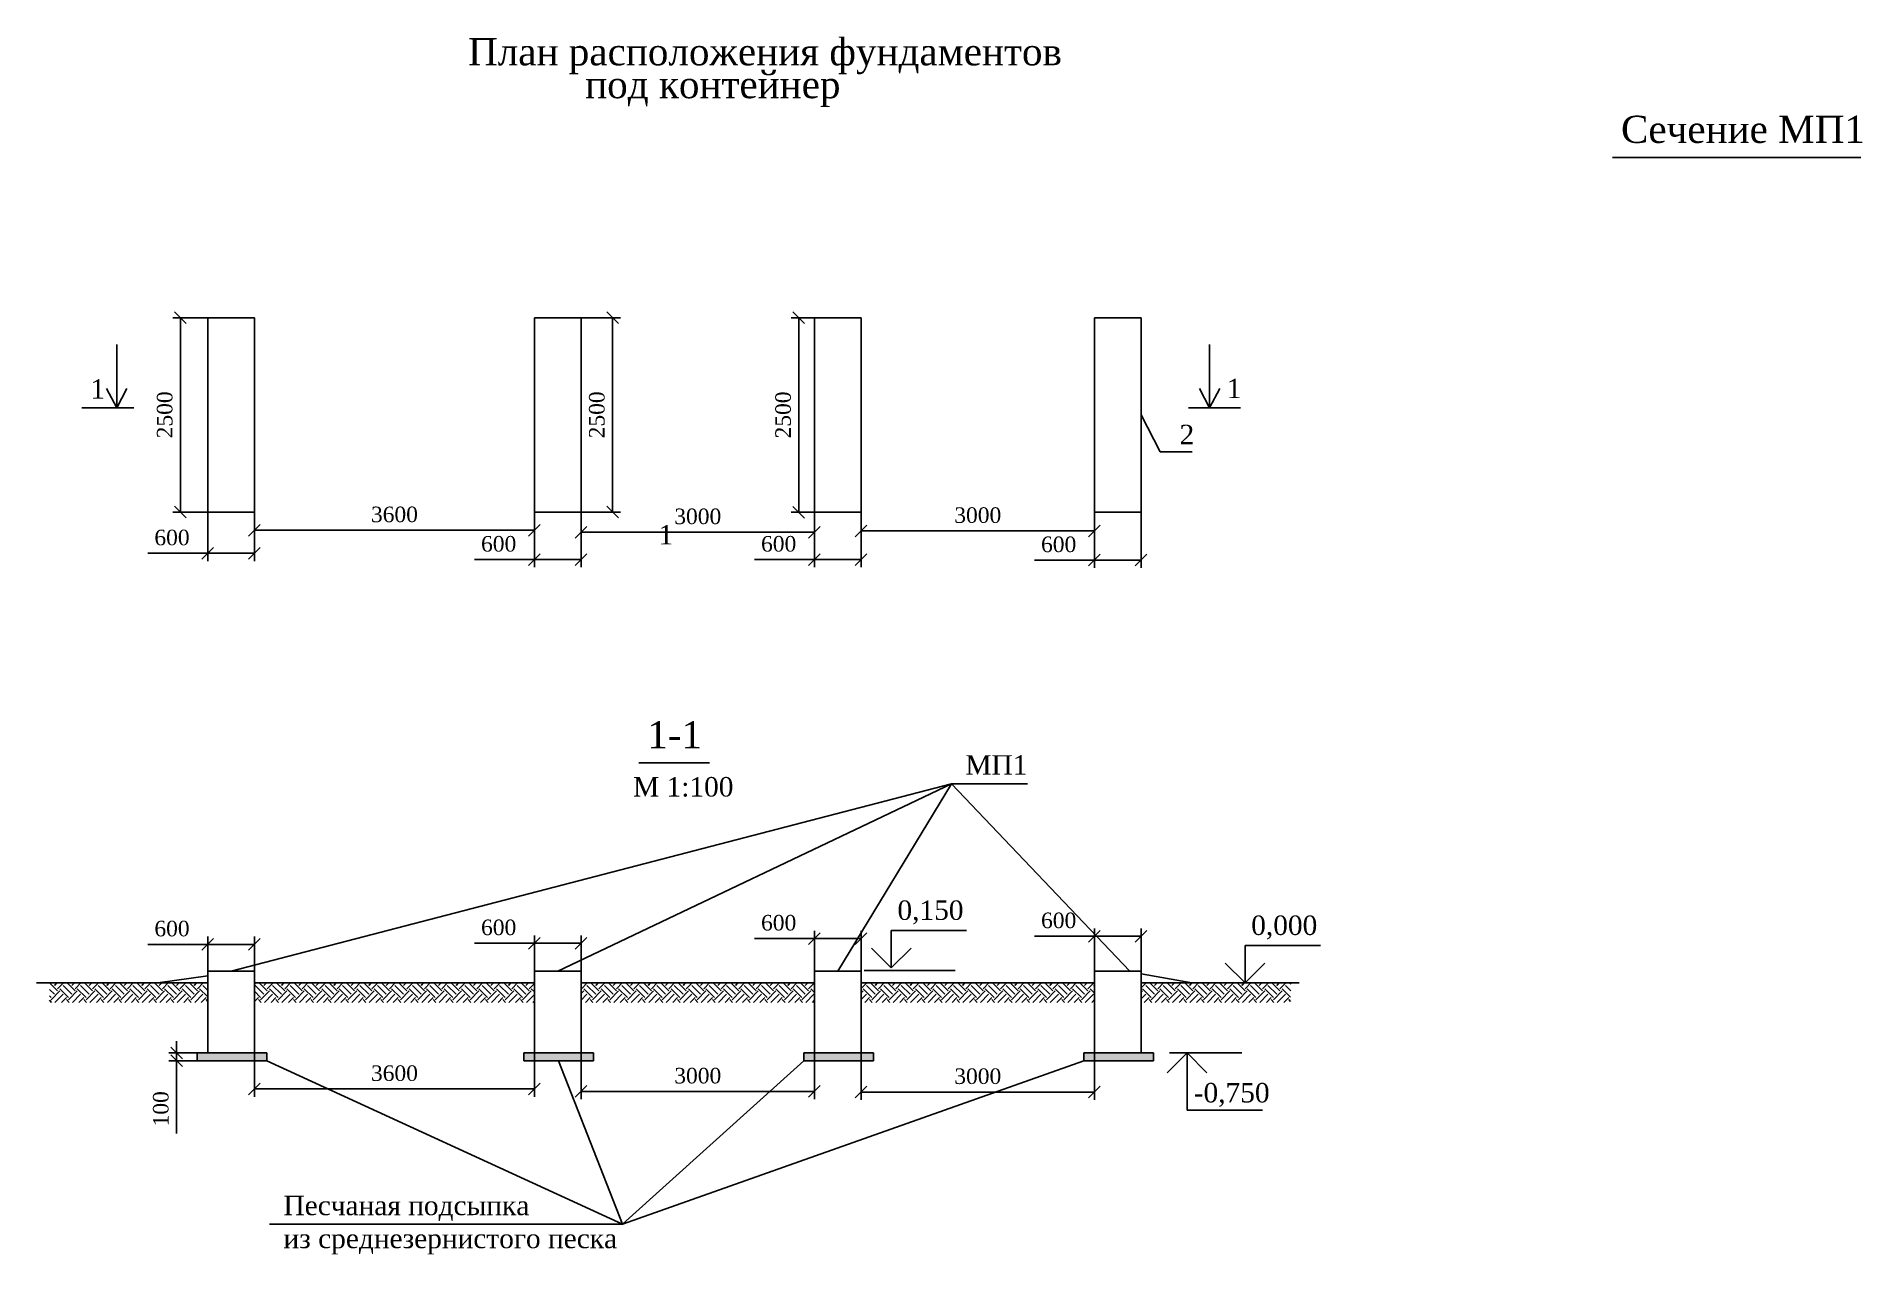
# Model space of a CAD drawing. Header units: centimetres. Extents: x -79108 to 23646, y 1114 to 56645.
# Drawn here: x 169 to 23646, y 1114 to 16781 of the extents above.
import ezdxf

# ---------------------------------------------------------------- set-up
doc = ezdxf.new("R2010")
doc.units = ezdxf.units.CM
doc.header["$MEASUREMENT"] = 0
for name, color, linetype in [('Размеры', 7, 'Continuous'), ('Стен', 6, 'Continuous'), ('Текст', 7, 'Continuous')]:
    doc.layers.add(name, color=color, linetype=linetype)
doc.styles.add('CН', font='')
doc.styles.get('CН').set_extended_font_data('Times New Roman Cyr')
doc.dimstyles.new('СИС', dxfattribs={"dimscale": 0, "dimtxt": 200, "dimasz": 150, "dimexe": 100, "dimexo": 0.625, "dimgap": 100, "dimtad": 1, "dimdsep": 46, "dimtxsty": 'CН', "dimblk": 'OBLIQUE', "dimcen": 2.5, "dimclrd": 3, "dimclre": 3, "dimclrt": 7, "dimadec": 0, "dimazin": 0, "dimtm": 1e-09, "dimtfac": 1, "dimtmove": 0, "dimatfit": 3, "dimldrblk": 'NONE', "dimfxl": 0, "dimtolj": 1, "dimtzin": 0, "dimarcsym": 0})
pattern_1 = [(45, (-68482.72, -16122.7), (1e-14, 224.5064), [158.75, -158.75]), (45, (-68524.81, -16080.61), (1e-14, 224.5064), [158.75, -158.75]), (45, (-68566.9, -16038.52), (1e-14, 224.5064), [158.75, -158.75]), (135, (-68566.9, -16010.45), (-224.5064, 1e-14), [158.75, -158.75]), (135, (-68524.81, -15968.36), (-224.5064, 1e-14), [158.75, -158.75]), (135, (-68482.72, -15926.26), (-224.5064, 1e-14), [158.75, -158.75])]

# ---------------------------------------------------------------- blocks, each defined once
blk = doc.blocks.new('_None')
blk = doc.blocks.new('_Oblique')
at = {"color": 0, "lineweight": -2}
blk.add_line((-0.5, -0.5), (0.5, 0.5), dxfattribs=at)
blk = doc.blocks.new('*D3')
at = {"layer": 'Defpoints', "color": 0}
for p in [(2371, 10663), (2971, 10663), (2371, 10133)]:
    blk.add_point(p, dxfattribs=at)
at = {"layer": 'Текст', "color": 3, "lineweight": -2}
for p, q in [((2371, 10662), (2371, 10033)), ((2971, 10662), (2971, 10033)), ((2371, 10133), (1601, 10133)), ((2971, 10133), (2371, 10133))]:
    blk.add_line(p, q, dxfattribs=at)
at = {"layer": 'Текст', "color": 3, "lineweight": -2, "xscale": 150, "yscale": 150, "zscale": 150, "rotation": 180}
blk.add_blockref('_Oblique', (2371, 10133), dxfattribs=at)
at = {"layer": 'Текст', "color": 3, "lineweight": -2, "xscale": 150, "yscale": 150, "zscale": 150}
blk.add_blockref('_Oblique', (2971, 10133), dxfattribs=at)
at = {"layer": 'Текст', "color": 7, "insert": (1911, 10335), "char_height": 200, "attachment_point": 5, "style": 'CН'}
blk.add_mtext('\\A1;600', dxfattribs=at)
blk = doc.blocks.new('*D4')
at = {"layer": 'Defpoints', "color": 0}
for p in [(6571, 10663), (7171, 10663), (6571, 10053)]:
    blk.add_point(p, dxfattribs=at)
at = {"layer": 'Текст', "color": 3, "lineweight": -2}
for p, q in [((6571, 10662), (6571, 9953)), ((7171, 10662), (7171, 9953)), ((6571, 10053), (5801, 10053)), ((7171, 10053), (6571, 10053))]:
    blk.add_line(p, q, dxfattribs=at)
at = {"layer": 'Текст', "color": 3, "lineweight": -2, "xscale": 150, "yscale": 150, "zscale": 150, "rotation": 180}
blk.add_blockref('_Oblique', (6571, 10053), dxfattribs=at)
at = {"layer": 'Текст', "color": 3, "lineweight": -2, "xscale": 150, "yscale": 150, "zscale": 150}
blk.add_blockref('_Oblique', (7171, 10053), dxfattribs=at)
at = {"layer": 'Текст', "color": 7, "insert": (6111, 10254), "char_height": 200, "attachment_point": 5, "style": 'CН'}
blk.add_mtext('\\A1;600', dxfattribs=at)
blk = doc.blocks.new('*D5')
at = {"layer": 'Defpoints', "color": 0}
for p in [(10171, 10663), (10771, 10663), (10171, 10053)]:
    blk.add_point(p, dxfattribs=at)
at = {"layer": 'Текст', "color": 3, "lineweight": -2}
for p, q in [((10171, 10662), (10171, 9953)), ((10771, 10662), (10771, 9953)), ((10171, 10053), (9401, 10053)), ((10771, 10053), (10171, 10053))]:
    blk.add_line(p, q, dxfattribs=at)
at = {"layer": 'Текст', "color": 3, "lineweight": -2, "xscale": 150, "yscale": 150, "zscale": 150, "rotation": 180}
blk.add_blockref('_Oblique', (10171, 10053), dxfattribs=at)
at = {"layer": 'Текст', "color": 3, "lineweight": -2, "xscale": 150, "yscale": 150, "zscale": 150}
blk.add_blockref('_Oblique', (10771, 10053), dxfattribs=at)
at = {"layer": 'Текст', "color": 7, "insert": (9711, 10254), "char_height": 200, "attachment_point": 5, "style": 'CН'}
blk.add_mtext('\\A1;600', dxfattribs=at)
blk = doc.blocks.new('*D6')
at = {"layer": 'Defpoints', "color": 0}
for p in [(13771, 10663), (14371, 10664), (13771, 10045)]:
    blk.add_point(p, dxfattribs=at)
at = {"layer": 'Текст', "color": 3, "lineweight": -2}
for p, q in [((13771, 10662), (13771, 9945)), ((14371, 10663), (14371, 9945)), ((13771, 10045), (13001, 10045)), ((14371, 10045), (13771, 10045))]:
    blk.add_line(p, q, dxfattribs=at)
at = {"layer": 'Текст', "color": 3, "lineweight": -2, "xscale": 150, "yscale": 150, "zscale": 150, "rotation": 180}
blk.add_blockref('_Oblique', (13771, 10045), dxfattribs=at)
at = {"layer": 'Текст', "color": 3, "lineweight": -2, "xscale": 150, "yscale": 150, "zscale": 150}
blk.add_blockref('_Oblique', (14371, 10045), dxfattribs=at)
at = {"layer": 'Текст', "color": 7, "insert": (13311, 10247), "char_height": 200, "attachment_point": 5, "style": 'CН'}
blk.add_mtext('\\A1;600', dxfattribs=at)
blk = doc.blocks.new('*D7')
at = {"layer": 'Defpoints', "color": 0}
for p in [(10771, 3707), (13771, 3707), (10771, 3204)]:
    blk.add_point(p, dxfattribs=at)
at = {"layer": 'Текст', "color": 3, "lineweight": -2}
for p, q in [((10771, 3706), (10771, 3104)), ((13771, 3706), (13771, 3104)), ((13771, 3204), (10771, 3204))]:
    blk.add_line(p, q, dxfattribs=at)
at = {"layer": 'Текст', "color": 3, "lineweight": -2, "xscale": 150, "yscale": 150, "zscale": 150, "rotation": 180}
blk.add_blockref('_Oblique', (10771, 3204), dxfattribs=at)
at = {"layer": 'Текст', "color": 3, "lineweight": -2, "xscale": 150, "yscale": 150, "zscale": 150}
blk.add_blockref('_Oblique', (13771, 3204), dxfattribs=at)
at = {"layer": 'Текст', "color": 7, "insert": (12271, 3406), "char_height": 200, "attachment_point": 5, "style": 'CН'}
blk.add_mtext('\\A1;3000', dxfattribs=at)
blk = doc.blocks.new('*D8')
at = {"layer": 'Defpoints', "color": 0}
for p in [(1970, 3607), (2233, 3707), (2233, 3607)]:
    blk.add_point(p, dxfattribs=at)
at = {"layer": 'Текст', "color": 3, "lineweight": -2}
for p, q in [((1970, 3707), (1970, 3857)), ((2232, 3707), (1870, 3707)), ((2232, 3607), (1870, 3607)), ((1970, 3707), (1970, 3607)), ((1970, 3607), (1970, 2670))]:
    blk.add_line(p, q, dxfattribs=at)
at = {"layer": 'Текст', "color": 3, "lineweight": -2, "xscale": 150, "yscale": 150, "zscale": 150}
for p, rotation in [((1970, 3707), 270), ((1970, 3607), 90)]:
    blk.add_blockref('_Oblique', p, dxfattribs=dict(at, rotation=rotation))
at = {"layer": 'Текст', "color": 7, "insert": (1768, 2988), "char_height": 200, "attachment_point": 5, "rotation": 90, "style": 'CН'}
blk.add_mtext('\\A1;100', dxfattribs=at)
blk = doc.blocks.new('*D9')
at = {"layer": 'Defpoints', "color": 0}
for p in [(2971, 3707), (6571, 3707), (2971, 3243)]:
    blk.add_point(p, dxfattribs=at)
at = {"layer": 'Текст', "color": 3, "lineweight": -2}
for p, q in [((2971, 3706), (2971, 3143)), ((6571, 3706), (6571, 3143)), ((6571, 3243), (2971, 3243))]:
    blk.add_line(p, q, dxfattribs=at)
at = {"layer": 'Текст', "color": 3, "lineweight": -2, "xscale": 150, "yscale": 150, "zscale": 150, "rotation": 180}
blk.add_blockref('_Oblique', (2971, 3243), dxfattribs=at)
at = {"layer": 'Текст', "color": 3, "lineweight": -2, "xscale": 150, "yscale": 150, "zscale": 150}
blk.add_blockref('_Oblique', (6571, 3243), dxfattribs=at)
at = {"layer": 'Текст', "color": 7, "insert": (4771, 3445), "char_height": 200, "attachment_point": 5, "style": 'CН'}
blk.add_mtext('\\A1;3600', dxfattribs=at)
blk = doc.blocks.new('*D10')
at = {"layer": 'Defpoints', "color": 0}
for p in [(7171, 3707), (10171, 3707), (7171, 3211)]:
    blk.add_point(p, dxfattribs=at)
at = {"layer": 'Текст', "color": 3, "lineweight": -2}
for p, q in [((7171, 3706), (7171, 3111)), ((10171, 3706), (10171, 3111)), ((10171, 3211), (7171, 3211))]:
    blk.add_line(p, q, dxfattribs=at)
at = {"layer": 'Текст', "color": 3, "lineweight": -2, "xscale": 150, "yscale": 150, "zscale": 150, "rotation": 180}
blk.add_blockref('_Oblique', (7171, 3211), dxfattribs=at)
at = {"layer": 'Текст', "color": 3, "lineweight": -2, "xscale": 150, "yscale": 150, "zscale": 150}
blk.add_blockref('_Oblique', (10171, 3211), dxfattribs=at)
at = {"layer": 'Текст', "color": 7, "insert": (8671, 3413), "char_height": 200, "attachment_point": 5, "style": 'CН'}
blk.add_mtext('\\A1;3000', dxfattribs=at)
blk = doc.blocks.new('*D11')
at = {"layer": 'Defpoints', "color": 0}
for p in [(2371, 5103), (2371, 4757), (2971, 4757)]:
    blk.add_point(p, dxfattribs=at)
at = {"layer": 'Текст', "color": 3, "lineweight": -2}
for p, q in [((2371, 4757), (2371, 5203)), ((2971, 4757), (2971, 5203)), ((2371, 5103), (1601, 5103)), ((2971, 5103), (2371, 5103))]:
    blk.add_line(p, q, dxfattribs=at)
at = {"layer": 'Текст', "color": 3, "lineweight": -2, "xscale": 150, "yscale": 150, "zscale": 150, "rotation": 180}
blk.add_blockref('_Oblique', (2371, 5103), dxfattribs=at)
at = {"layer": 'Текст', "color": 3, "lineweight": -2, "xscale": 150, "yscale": 150, "zscale": 150}
blk.add_blockref('_Oblique', (2971, 5103), dxfattribs=at)
at = {"layer": 'Текст', "color": 7, "insert": (1911, 5305), "char_height": 200, "attachment_point": 5, "style": 'CН'}
blk.add_mtext('\\A1;600', dxfattribs=at)
blk = doc.blocks.new('*D12')
at = {"layer": 'Defpoints', "color": 0}
for p in [(6571, 5118), (6571, 4757), (7171, 4757)]:
    blk.add_point(p, dxfattribs=at)
at = {"layer": 'Текст', "color": 3, "lineweight": -2}
for p, q in [((6571, 4757), (6571, 5218)), ((7171, 4757), (7171, 5218)), ((6571, 5118), (5801, 5118)), ((7171, 5118), (6571, 5118))]:
    blk.add_line(p, q, dxfattribs=at)
at = {"layer": 'Текст', "color": 3, "lineweight": -2, "xscale": 150, "yscale": 150, "zscale": 150, "rotation": 180}
blk.add_blockref('_Oblique', (6571, 5118), dxfattribs=at)
at = {"layer": 'Текст', "color": 3, "lineweight": -2, "xscale": 150, "yscale": 150, "zscale": 150}
blk.add_blockref('_Oblique', (7171, 5118), dxfattribs=at)
at = {"layer": 'Текст', "color": 7, "insert": (6111, 5320), "char_height": 200, "attachment_point": 5, "style": 'CН'}
blk.add_mtext('\\A1;600', dxfattribs=at)
blk = doc.blocks.new('*D13')
at = {"layer": 'Defpoints', "color": 0}
for p in [(10171, 5178), (10171, 4757), (10771, 4757)]:
    blk.add_point(p, dxfattribs=at)
at = {"layer": 'Текст', "color": 3, "lineweight": -2}
for p, q in [((10171, 5178), (9401, 5178)), ((10171, 4757), (10171, 5278)), ((10771, 5178), (10171, 5178)), ((10771, 4757), (10771, 5278))]:
    blk.add_line(p, q, dxfattribs=at)
at = {"layer": 'Текст', "color": 3, "lineweight": -2, "xscale": 150, "yscale": 150, "zscale": 150, "rotation": 180}
blk.add_blockref('_Oblique', (10171, 5178), dxfattribs=at)
at = {"layer": 'Текст', "color": 3, "lineweight": -2, "xscale": 150, "yscale": 150, "zscale": 150}
blk.add_blockref('_Oblique', (10771, 5178), dxfattribs=at)
at = {"layer": 'Текст', "color": 7, "insert": (9711, 5380), "char_height": 200, "attachment_point": 5, "style": 'CН'}
blk.add_mtext('\\A1;600', dxfattribs=at)
blk = doc.blocks.new('*D14')
at = {"layer": 'Defpoints', "color": 0}
for p in [(13771, 5208), (13771, 4757), (14371, 4757)]:
    blk.add_point(p, dxfattribs=at)
at = {"layer": 'Текст', "color": 3, "lineweight": -2}
for p, q in [((13771, 5208), (13001, 5208)), ((13771, 4757), (13771, 5308)), ((14371, 5208), (13771, 5208)), ((14371, 4757), (14371, 5308))]:
    blk.add_line(p, q, dxfattribs=at)
at = {"layer": 'Текст', "color": 3, "lineweight": -2, "xscale": 150, "yscale": 150, "zscale": 150, "rotation": 180}
blk.add_blockref('_Oblique', (13771, 5208), dxfattribs=at)
at = {"layer": 'Текст', "color": 3, "lineweight": -2, "xscale": 150, "yscale": 150, "zscale": 150}
blk.add_blockref('_Oblique', (14371, 5208), dxfattribs=at)
at = {"layer": 'Текст', "color": 7, "insert": (13311, 5410), "char_height": 200, "attachment_point": 5, "style": 'CН'}
blk.add_mtext('\\A1;600', dxfattribs=at)
blk = doc.blocks.new('*D15')
at = {"layer": 'Defpoints', "color": 0}
for p in [(10771, 10664), (13771, 10664), (10771, 10421)]:
    blk.add_point(p, dxfattribs=at)
at = {"layer": 'Текст', "color": 3, "lineweight": -2}
for p, q in [((10771, 10663), (10771, 10321)), ((13771, 10663), (13771, 10321)), ((13771, 10421), (10771, 10421))]:
    blk.add_line(p, q, dxfattribs=at)
at = {"layer": 'Текст', "color": 3, "lineweight": -2, "xscale": 150, "yscale": 150, "zscale": 150, "rotation": 180}
blk.add_blockref('_Oblique', (10771, 10421), dxfattribs=at)
at = {"layer": 'Текст', "color": 3, "lineweight": -2, "xscale": 150, "yscale": 150, "zscale": 150}
blk.add_blockref('_Oblique', (13771, 10421), dxfattribs=at)
at = {"layer": 'Текст', "color": 7, "insert": (12271, 10623), "char_height": 200, "attachment_point": 5, "style": 'CН'}
blk.add_mtext('\\A1;3000', dxfattribs=at)
blk = doc.blocks.new('*D16')
at = {"layer": 'Defpoints', "color": 0}
for p in [(2971, 10664), (6571, 10664), (6571, 10430)]:
    blk.add_point(p, dxfattribs=at)
at = {"layer": 'Текст', "color": 3, "lineweight": -2}
for p, q in [((2971, 10663), (2971, 10330)), ((6571, 10663), (6571, 10330)), ((2971, 10430), (6571, 10430))]:
    blk.add_line(p, q, dxfattribs=at)
at = {"layer": 'Текст', "color": 3, "lineweight": -2, "xscale": 150, "yscale": 150, "zscale": 150, "rotation": 180}
blk.add_blockref('_Oblique', (2971, 10430), dxfattribs=at)
at = {"layer": 'Текст', "color": 3, "lineweight": -2, "xscale": 150, "yscale": 150, "zscale": 150}
blk.add_blockref('_Oblique', (6571, 10430), dxfattribs=at)
at = {"layer": 'Текст', "color": 7, "insert": (4771, 10632), "char_height": 200, "attachment_point": 5, "style": 'CН'}
blk.add_mtext('\\A1;3600', dxfattribs=at)
blk = doc.blocks.new('*D17')
at = {"layer": 'Defpoints', "color": 0}
for p in [(2371, 13164), (2020, 10664), (2371, 10664)]:
    blk.add_point(p, dxfattribs=at)
at = {"layer": 'Текст', "color": 3, "lineweight": -2}
for p, q in [((2370, 13164), (1920, 13164)), ((2020, 13164), (2020, 10664)), ((2370, 10664), (1920, 10664))]:
    blk.add_line(p, q, dxfattribs=at)
at = {"layer": 'Текст', "color": 3, "lineweight": -2, "xscale": 150, "yscale": 150, "zscale": 150}
for p, rotation in [((2020, 13164), 90), ((2020, 10664), 270)]:
    blk.add_blockref('_Oblique', p, dxfattribs=dict(at, rotation=rotation))
at = {"layer": 'Текст', "color": 7, "insert": (1818, 11914), "char_height": 200, "attachment_point": 5, "rotation": 90, "style": 'CН'}
blk.add_mtext('\\A1;2500', dxfattribs=at)
blk = doc.blocks.new('*D18')
at = {"layer": 'Defpoints', "color": 0}
for p in [(7171, 10664), (10171, 10664), (7171, 10405)]:
    blk.add_point(p, dxfattribs=at)
at = {"layer": 'Текст', "color": 3, "lineweight": -2}
for p, q in [((7171, 10663), (7171, 10305)), ((10171, 10663), (10171, 10305)), ((10171, 10405), (7171, 10405))]:
    blk.add_line(p, q, dxfattribs=at)
at = {"layer": 'Текст', "color": 3, "lineweight": -2, "xscale": 150, "yscale": 150, "zscale": 150, "rotation": 180}
blk.add_blockref('_Oblique', (7171, 10405), dxfattribs=at)
at = {"layer": 'Текст', "color": 3, "lineweight": -2, "xscale": 150, "yscale": 150, "zscale": 150}
blk.add_blockref('_Oblique', (10171, 10405), dxfattribs=at)
at = {"layer": 'Текст', "color": 7, "insert": (8671, 10607), "char_height": 200, "attachment_point": 5, "style": 'CН'}
blk.add_mtext('\\A1;3000', dxfattribs=at)
blk = doc.blocks.new('*D19')
at = {"layer": 'Defpoints', "color": 0}
for p in [(7171, 13164), (7171, 10664), (7576, 10664)]:
    blk.add_point(p, dxfattribs=at)
at = {"layer": 'Текст', "color": 3, "lineweight": -2}
for p, q in [((7172, 13164), (7676, 13164)), ((7576, 13164), (7576, 10664)), ((7172, 10664), (7676, 10664))]:
    blk.add_line(p, q, dxfattribs=at)
at = {"layer": 'Текст', "color": 3, "lineweight": -2, "xscale": 150, "yscale": 150, "zscale": 150}
for p, rotation in [((7576, 13164), 90), ((7576, 10664), 270)]:
    blk.add_blockref('_Oblique', p, dxfattribs=dict(at, rotation=rotation))
at = {"layer": 'Текст', "color": 7, "insert": (7374, 11914), "char_height": 200, "attachment_point": 5, "rotation": 90, "style": 'CН'}
blk.add_mtext('\\A1;2500', dxfattribs=at)
blk = doc.blocks.new('*D20')
at = {"layer": 'Defpoints', "color": 0}
for p in [(10171, 13164), (9970, 10662), (10171, 10662)]:
    blk.add_point(p, dxfattribs=at)
at = {"layer": 'Текст', "color": 3, "lineweight": -2}
for p, q in [((10170, 13164), (9870, 13164)), ((9970, 13164), (9970, 10662)), ((10170, 10662), (9870, 10662))]:
    blk.add_line(p, q, dxfattribs=at)
at = {"layer": 'Текст', "color": 3, "lineweight": -2, "xscale": 150, "yscale": 150, "zscale": 150}
for p, rotation in [((9970, 13164), 90), ((9970, 10662), 270)]:
    blk.add_blockref('_Oblique', p, dxfattribs=dict(at, rotation=rotation))
at = {"layer": 'Текст', "color": 7, "insert": (9769, 11913), "char_height": 200, "attachment_point": 5, "rotation": 90, "style": 'CН'}
blk.add_mtext('\\A1;{\\fTimes New Roman|b0|i0|c204|p18;2500}', dxfattribs=at)

msp = doc.modelspace()

# ---------------------------------------------------------------- hatches: boundary and pattern name
at = {"layer": 'Текст'}
h = msp.add_hatch(dxfattribs=at)
h.set_pattern_fill('EARTH', color=256, scale=25, angle=45, style=0)
h.set_pattern_definition(pattern_1)
h.paths.add_polyline_path([(2371.007, 4606.835), (337.015, 4606.835), (337.015, 4357.258), (2371.007, 4357.258)])
h.paths.add_polyline_path([(6571.007, 4606.835), (2971.007, 4606.835), (2971.007, 4357.258), (6571.007, 4357.258)])
h = msp.add_hatch(dxfattribs=at)
h.set_pattern_fill('EARTH', color=256, scale=25, angle=45, style=0)
h.set_pattern_definition(pattern_1)
h.paths.add_polyline_path([(10171.007, 4606.835), (7171.007, 4606.835), (7171.007, 4357.258), (10171.007, 4357.258)])
h.paths.add_polyline_path([(13771.007, 4606.835), (10771.007, 4606.835), (10771.007, 4357.258), (13771.007, 4357.258)])
h.paths.add_polyline_path([(16295.987, 4606.835), (14371.007, 4606.835), (14371.007, 4357.258), (16292.145, 4357.258)])
h = msp.add_hatch(dxfattribs=at)
h.set_pattern_fill('DOTS', color=256, scale=25, angle=15, style=0)
h.set_pattern_definition([(15, (-68482.717, -16122.706), (8.89571, 43.471122), [0, -39.6875])])
h.paths.add_polyline_path([(3129.398, 3706.835), (2232.777, 3706.835), (2232.777, 3606.835), (3129.398, 3606.835)])
h.paths.add_polyline_path([(7329.398, 3706.835), (6432.777, 3706.835), (6432.777, 3606.835), (7329.398, 3606.835)])
h.paths.add_polyline_path([(10929.398, 3706.835), (10032.777, 3706.835), (10032.777, 3606.835), (10929.398, 3606.835)])
h.paths.add_polyline_path([(14529.398, 3706.835), (13632.777, 3706.835), (13632.777, 3606.835), (14529.398, 3606.835)])

# ---------------------------------------------------------------- linework, layer by layer
at = {"layer": 'Размеры'}
msp.add_line((10808.499, 4768.084), (11981.202, 4768.084), dxfattribs=at)
at = {"layer": 'Стен'}
for p, q in [((2371.007, 13163.736), (2371.007, 10663.736)), ((2971.007, 13163.736), (2371.007, 13163.736)), ((2971.007, 13163.736), (2971.007, 10663.736)), ((6571.007, 10663.736), (6571.007, 13163.736)), ((7171.007, 13163.736), (6571.007, 13163.736)), ((7171.007, 10663.736), (7171.007, 13163.736)), ((10171.007, 10663.736), (10171.007, 13163.736)), ((10771.007, 13163.736), (10171.007, 13163.736)), ((10771.007, 10663.736), (10771.007, 13163.736)), ((13771.007, 10663.736), (13771.007, 13163.736)), ((14371.007, 13163.736), (13771.007, 13163.736)), ((14371.007, 10663.736), (14371.007, 13163.736)), ((2371.007, 10663.736), (2971.007, 10663.736)), ((6571.007, 10663.736), (7171.007, 10663.736)), ((10171.007, 10663.736), (10771.007, 10663.736)), ((13771.007, 10663.736), (14371.007, 10663.736)), ((2371.007, 4756.835), (2371.007, 3706.835)), ((2971.007, 4756.835), (2971.007, 3706.835)), ((6571.007, 3706.835), (6571.007, 4756.835)), ((7171.007, 3706.835), (7171.007, 4756.835)), ((10171.007, 3706.835), (10171.007, 4756.835)), ((10771.007, 3706.835), (10771.007, 4756.835)), ((13771.007, 3706.835), (13771.007, 4756.835)), ((14371.007, 3706.835), (14371.007, 4756.835))]:
    msp.add_line(p, q, dxfattribs=at)
at = {"layer": 'Стен', "color": 1}
for p, q in [((1200.883, 12004.565), (1200.883, 12817.519)), ((15252.284, 12004.565), (15252.284, 12817.519)), ((1070.322, 12251.355), (1200.883, 12004.565)), ((1331.444, 12251.355), (1200.883, 12004.565)), ((15121.723, 12251.355), (15252.284, 12004.565)), ((15382.845, 12251.355), (15252.284, 12004.565)), ((1418.484, 12004.565), (751.173, 12004.565)), ((15647.79, 12004.565), (14980.478, 12004.565))]:
    msp.add_line(p, q, dxfattribs=at)
at = {"layer": 'Текст'}
for p, q in [((20430.992, 15224.161), (23622.313, 15224.161)), ((7911.522, 7437.285), (8822.855, 7437.285)), ((11159.232, 5281.13), (12127.996, 5281.13)), ((11159.232, 4801.13), (11159.232, 5281.13)), ((10904.673, 5055.689), (11159.232, 4801.13)), ((11159.232, 4801.13), (11413.79, 5055.689)), ((15707.82, 5086.835), (16676.584, 5086.835)), ((15707.82, 4606.835), (15707.82, 5086.835)), ((2371.007, 4696.758), (1730.015, 4606.835)), ((14371.007, 4721.963), (15024.427, 4606.835)), ((15453.261, 4861.393), (15707.82, 4606.835)), ((15707.82, 4606.835), (15962.378, 4861.393)), ((169.012, 4606.835), (2371.007, 4606.835)), ((2971.007, 4606.835), (6571.007, 4606.835)), ((7171.007, 4606.835), (10171.007, 4606.835)), ((10771.007, 4606.835), (13771.007, 4606.835)), ((14371.007, 4606.835), (16402.051, 4606.835)), ((2232.777, 3706.835), (2232.777, 3606.835)), ((2232.777, 3706.835), (3129.398, 3706.835)), ((2232.777, 3606.835), (3129.398, 3606.835)), ((3129.398, 3706.835), (3129.398, 3606.835)), ((6432.777, 3706.835), (7329.398, 3706.835)), ((6432.777, 3706.835), (6432.777, 3606.835)), ((6432.777, 3606.835), (7329.398, 3606.835)), ((7329.398, 3706.835), (7329.398, 3606.835)), ((10032.777, 3706.835), (10929.398, 3706.835)), ((10032.777, 3706.835), (10032.777, 3606.835)), ((10032.777, 3606.835), (10929.398, 3606.835)), ((10929.398, 3706.835), (10929.398, 3606.835)), ((13632.777, 3706.835), (14529.398, 3706.835)), ((13632.777, 3706.835), (13632.777, 3606.835)), ((13632.777, 3606.835), (14529.398, 3606.835)), ((14529.398, 3706.835), (14529.398, 3606.835)), ((14707.924, 3452.276), (14962.483, 3706.835)), ((14734.463, 3705.884), (15667.507, 3705.884)), ((14962.483, 3706.835), (15217.041, 3452.276)), ((14962.483, 3706.835), (14962.483, 2970.291)), ((14962.483, 2970.291), (15931.247, 2970.291))]:
    msp.add_line(p, q, dxfattribs=at)
at = {"layer": 'Текст', "color": 3}
for p, q in [((2671.007, 4756.835), (11932.38, 7168.948)), ((11932.38, 7168.948), (6871.007, 4756.835)), ((14225.965, 4756.835), (11932.38, 7168.948)), ((3129.398, 3606.835), (7702.805, 1505.124)), ((7702.805, 1505.124), (6881.087, 3606.835)), ((13632.777, 3606.835), (7702.805, 1505.124)), ((7702.805, 1505.124), (10032.777, 3606.835)), ((3162.861, 1505.124), (7702.805, 1505.124))]:
    msp.add_line(p, q, dxfattribs=at)
at = {"layer": 'Текст', "color": 6}
for p, q in [((2371.007, 4756.835), (2971.007, 4756.835)), ((6571.007, 4756.835), (7171.007, 4756.835)), ((10171.007, 4756.835), (10771.007, 4756.835)), ((13771.007, 4756.835), (14371.007, 4756.835))]:
    msp.add_line(p, q, dxfattribs=at)

# ---------------------------------------------------------------- texts
at = {"layer": 'Размеры', "style": 'CН'}
msp.add_text('М 1:100', height=250, dxfattribs=at).set_placement((7839.292, 7004.97))
at = {"layer": 'Размеры', "color": 7, "char_height": 250, "attachment_point": 7, "style": 'CН'}
for s, insert in [('\\A1;2', (14865.269, 11536.529)), ('\\A1;МП1', (12111.768, 7286.361))]:
    msp.add_mtext(s, dxfattribs=dict(at, insert=insert))
at = {"layer": 'Текст', "style": 'CН'}
for s, height, p in [('План расположения фундаментов ', 350, (5717.059, 16409.787)), ('под контейнер', 350, (7223.105, 15987.271)), ('Сечение МП1', 350, (20540.847, 15411.944)), ('1', 250, (862.39, 12122.769)), ('1', 250, (15470.865, 12128.692)), ('1', 250, (8166.846, 10246.796)), ('1-1', 350, (8021.378, 7625.068)), ('0,150', 250, (11238.019, 5418.015)), ('0,000', 250, (15786.607, 5223.719)), ('-0,750', 250, (15047.615, 3070.197)), ('Песчаная подсыпка', 250, (3344.298, 1619.647)), ('из среднезернистого песка', 250, (3344.298, 1195.17))]:
    msp.add_text(s, height=height, dxfattribs=at).set_placement(p)

# ---------------------------------------------------------------- dimensions: what is measured, and where the dimension line sits
at = {"layer": 'Текст'}
for base, p1, p2, picture, middle in [((2020.064, 10663.736), (2371.007, 13163.736), (2371.007, 10663.736), '*D17', (1818.334, 11913.736)), ((7576, 10663.736), (7171.007, 13163.736), (7171.007, 10663.736), '*D19', (7374.27, 11913.736)), ((1970.057, 3606.835), (2232.777, 3706.835), (2232.777, 3606.835), '*D8', (1768.327, 2988.305))]:
    dim = msp.add_linear_dim(base=base, p1=p1, p2=p2, angle=90, dimstyle='СИС', override={"dimscale": 1}, dxfattribs=at)
    dim.commit()
    dim.dimension.update_dxf_attribs({"geometry": picture, "text_midpoint": middle})
dim = msp.add_linear_dim(base=(9970.25, 10662.486), p1=(10171.007, 13163.736), p2=(10171.007, 10662.486), angle=90, text='{\\fTimes New Roman|b0|i0|c204|p18;2500}', dimstyle='СИС', override={"dimscale": 1}, dxfattribs=at)
dim.commit()
dim.dimension.update_dxf_attribs({"geometry": '*D20', "text_midpoint": (9768.52, 11913.111)})
for base, p1, p2, picture, middle in [((2371.007, 10132.871), (2971.007, 10663.111), (2371.007, 10663.111), '*D3', (1911.129, 10334.602)), ((6571.007, 10052.688), (7171.007, 10663.111), (6571.007, 10663.111), '*D4', (6111.129, 10254.419)), ((7171.007, 10405.272), (10171.007, 10663.736), (7171.007, 10663.736), '*D18', (8671.007, 10607.003)), ((10171.007, 10052.688), (10771.007, 10663.111), (10171.007, 10663.111), '*D5', (9711.129, 10254.419)), ((10771.007, 10420.943), (13771.007, 10663.736), (10771.007, 10663.736), '*D15', (12271.007, 10622.673)), ((13771.007, 10044.853), (14371.007, 10663.736), (13771.007, 10663.111), '*D6', (13311.129, 10246.584)), ((2371.007, 5103.34), (2971.007, 4756.835), (2371.007, 4756.835), '*D11', (1911.129, 5305.07)), ((6571.007, 5118.286), (7171.007, 4756.835), (6571.007, 4756.835), '*D12', (6111.129, 5320.016)), ((10171.007, 5178.07), (10771.007, 4756.835), (10171.007, 4756.835), '*D13', (9711.129, 5379.8)), ((13771.007, 5207.962), (14371.007, 4756.835), (13771.007, 4756.835), '*D14', (13311.129, 5409.692)), ((2971.007, 3243.237), (6571.007, 3706.835), (2971.007, 3706.835), '*D9', (4771.007, 3444.967)), ((7171.007, 3211.036), (10171.007, 3706.835), (7171.007, 3706.835), '*D10', (8671.007, 3412.766)), ((10771.007, 3204.44), (13771.007, 3706.835), (10771.007, 3706.835), '*D7', (12271.007, 3406.171))]:
    dim = msp.add_linear_dim(base=base, p1=p1, p2=p2, dimstyle='СИС', override={"dimscale": 1}, dxfattribs=at)
    dim.commit()
    dim.dimension.update_dxf_attribs({"geometry": picture, "text_midpoint": middle})
dim = msp.add_linear_dim(base=(6571.007, 10430.229), p1=(2971.007, 10663.736), p2=(6571.007, 10663.736), dimstyle='СИС', override={"dimscale": 1}, dxfattribs=at)
dim.commit()
dim.dimension.update_dxf_attribs({"geometry": '*D16', "text_midpoint": (4771.007, 10430.229), "dimtype": 160})

# ---------------------------------------------------------------- leaders
at = {"layer": 'Размеры', "annotation_type": 0, "has_hookline": 1, "hookline_direction": 0}
for points, text_width in [([(14371.007, 11913.736), (14615.269, 11436.529), (14765.269, 11436.529)], 161.319), ([(10471.007, 4756.835), (11932.38, 7168.948), (12082.38, 7168.948)], 728.19)]:
    msp.add_leader(points, dimstyle='СИС', override={"dimscale": 1}, dxfattribs=dict(at, text_width=text_width))

doc.saveas('drawing.dxf')
